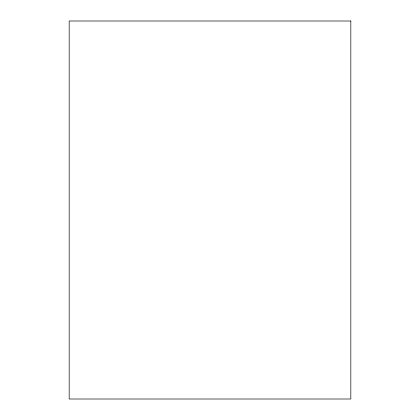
<?xml version="1.0" encoding="UTF-8"?>
<svg xmlns="http://www.w3.org/2000/svg" width="420" height="420" viewBox="0 0 420 420"><rect width="100%" height="100%" fill="white"/><g stroke="black" fill="none" stroke-linecap="round" stroke-linejoin="round"><path stroke-width="0.63" d="M350.826 21L69.174 21L69.174 399L350.826 399L350.826 21"/></g></svg>
